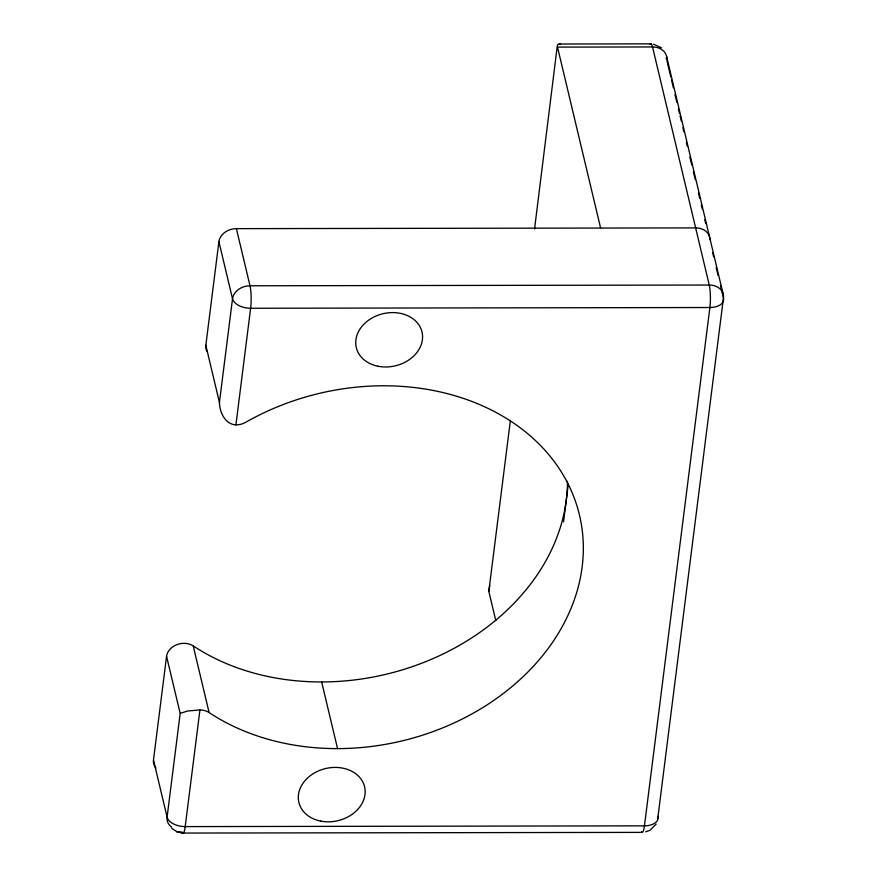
<?xml version="1.0" encoding="UTF-8"?>
<svg xmlns="http://www.w3.org/2000/svg" width="877" height="877" viewBox="0 0 877 877"><rect width="100%" height="100%" fill="white"/><g stroke="black" fill="none" stroke-linecap="round" stroke-linejoin="round"><path stroke-width="1.32" d="M171.684 827.154A16.082 12.76 -13.4 0 1 167.09 817.101L153.486 759.964L166.564 656.303A16.082 12.76 -13.4 0 1 176.781 644.694A16.082 12.76 -13.4 0 1 193.214 645.889A225.137 178.612 -13.4 0 0 433.994 658.178A225.137 178.612 -13.4 0 0 567.452 481.298M207.027 351.589A16.082 12.76 -13.4 0 1 205.832 345.297L218.91 241.624A16.082 12.76 -13.4 0 1 236.384 228.645L695.636 227.899A16.082 12.76 -13.4 0 1 709.921 239.662M166.564 656.303L180.18 713.439L167.09 817.101A16.082 9.384 7.2 0 0 185.2 826.605L644.452 825.849A16.082 9.384 7.2 0 0 658.024 816.301L723.448 297.972L720.598 286.012M180.267 713.363L187.722 710.973L199.923 709.975A16.082 12.76 -13.4 0 1 209.099 712.552A225.137 178.612 -13.4 0 0 509.044 689.004A225.137 178.612 -13.4 0 0 539.859 444.858A225.137 178.612 -13.4 0 0 245.735 422.286A16.082 12.76 -13.4 0 1 235.913 424.896C225.027 424.325 219.568 412.047 219.436 402.433L232.526 298.772L218.91 241.624M199.923 709.975L185.2 826.605A16.082 2.795 89.9 0 1 181.846 831.834M235.913 424.896L250.625 308.265A16.082 2.795 89.9 0 0 250 285.781L236.384 228.645M495.79 620.631L488.818 591.361L510.403 420.346M534.553 228.985L557.355 45.363L558.342 44.058L560.578 44.332M563.538 521.837L568.318 483.929M489.794 585.365L488.818 591.361M656.182 824.095L650 830.278L645.735 831.802M651.019 43.85L559.34 44.014M642.063 832.383L182.646 833.062L176.606 831.56L171.739 828.327M653.562 44.19L661.411 47.764M722.944 293.203L666.619 56.534M667.046 61.215L670.85 77.187M671.486 79.84L673.393 87.832M674.972 94.475L676.88 102.466M678.458 109.11L679.412 113.1M680.048 115.764L681.308 121.092M682.898 127.735L683.852 131.736M686.384 142.37L687.338 146.371M689.87 157.005L691.767 164.997M693.356 171.64L695.264 179.632M698.432 192.929L699.693 198.257M701.282 204.911L702.236 208.901M704.768 219.546L705.722 223.536M712.683 252.784L713.637 256.775M716.169 267.408L718.066 275.378M600.624 228.053L557.509 47.106L652.532 46.952A16.082 12.76 -13.4 0 1 666.728 59.888A16.082 9.384 7.2 0 0 666.06 58.156M321.662 681.955L337.546 748.618M205.832 345.297L219.436 402.433M193.214 645.889L209.099 712.552M155.996 768.131A16.082 12.76 -13.4 0 1 153.486 759.964M658.024 816.301A16.082 12.76 -13.4 0 1 657.465 818.658M641.504 831.878A16.082 2.795 89.9 0 0 644.452 825.849L709.888 307.52A16.082 2.795 89.9 0 0 709.252 285.036L652.532 46.952A16.082 2.795 89.9 0 0 650.164 44.354M709.252 285.036L250 285.781A16.082 12.76 -13.4 0 0 232.526 298.772A16.082 9.384 7.2 0 0 250.625 308.265L709.888 307.52A16.082 9.384 7.2 0 0 723.448 297.972A16.082 12.76 -13.4 0 0 709.252 285.036M183.381 832.975L176.606 831.56L183.381 832.975M377.976 366.235A33.775 26.792 -13.4 0 0 422.023 332.065A33.775 26.792 -13.4 0 0 367.452 321.048A33.775 26.792 -13.4 0 0 377.976 366.235M320.554 821.08A33.775 26.792 -13.4 0 0 364.613 786.899A33.775 26.792 -13.4 0 0 310.041 775.882A33.775 26.792 -13.4 0 0 320.554 821.08"/></g></svg>
